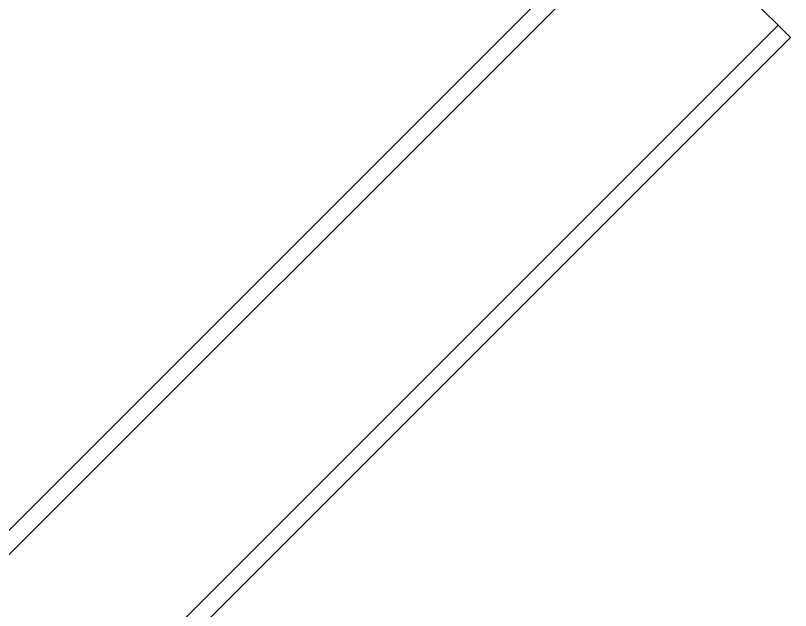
# Model space of a CAD drawing. Extents: x 27938 to 1507990, y 110129 to 923079.
# Drawn here: x 557582 to 558854, y 367902 to 368879 of the extents above; entities that cross this region are included whole.
import ezdxf

# ---------------------------------------------------------------- set-up
doc = ezdxf.new("R2010")
doc.units = 0
doc.header["$LTSCALE"] = 1000
doc.header["$MEASUREMENT"] = 0

msp = doc.modelspace()

# ---------------------------------------------------------------- linework, layer by layer
for p, q in [((556039.6, 366502.4), (558616.9, 369079.7)), ((558854, 368842.6), (558616.9, 369079.7)), ((556059.9, 366482.2), (558637.1, 369059.5)), ((556256.5, 366285.6), (558833.8, 368862.9)), ((556276.7, 366265.4), (558854, 368842.6))]:
    msp.add_line(p, q)

doc.saveas('drawing.dxf')
